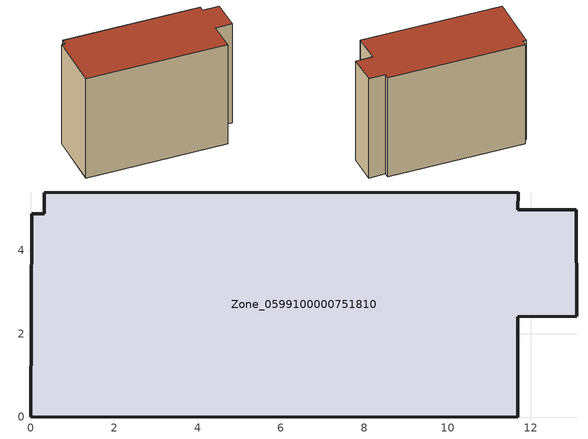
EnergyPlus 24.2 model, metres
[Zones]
Zone_0599100000751810
 floor ground (C_G): 11.69,0 0,0.01 0.01,4.88 0.32,4.88 0.31,5.39 11.69,5.4 11.69,4.97 13.09,4.98 13.1,2.42 11.69,2.41 z0
 wall outside (C_F): 11.69,4.97 11.69,5.4 0.31,5.39 0.32,4.88 0.01,4.88 0,0.01 11.69,0 11.69,2.41 13.1,2.42 13.09,4.98 11.69,4.97 z0:9.25
 roof outside (C_R): 0.32,4.88 0.01,4.88 0,0.01 11.69,0 11.69,2.41 13.1,2.42 13.09,4.98 11.69,4.97 11.69,5.4 0.31,5.39 z9.25
[BUILDING]
Pand.0599100000751810: North Axis=0; Terrain=City; Loads Convergence Tolerance Value=0.04; Temperature Convergence Tolerance Value=0.4; Solar Distribution=FullExterior; Maximum Number of Warmup Days=25; Minimum Number of Warmup Days=1
[Site:Location]
Rotterdam.The.Hague.AP_ZH_NLD Design_Conditions: Latitude=51.96; Longitude=4.45; Time Zone=1; Elevation=-4.5
[SITE:GROUNDTEMPERATURE:BUILDINGSURFACE]
18, 18, 18, 18, 18, 18, 18, 18, 18, 18, 18, 18
[MATERIAL] Thermal Absorptance=0.9; Solar Absorptance=0.7; Visible Absorptance=0.7
Name | Roughness | Thickness | Conductivity | Density | Specific Heat
G.TC.2006-2014 | MediumSmooth | 0.15 | 0.06 | 540 | 1210
F.TC.2006-2014 | Rough | 0.3 | 0.12 | 1920 | 840
R.TC.2006-2014 | MediumRough | 0.2 | 0.08 | 1500 | 1000
[CONSTRUCTION]
C_G: G.TC.2006-2014
C_F: F.TC.2006-2014
C_R: R.TC.2006-2014
[ZONE]
Zone_0599100000751810: Type=1; Multiplier=1; Ceiling Height=Autocalculate; Volume=Autocalculate; Floor Area=autocalculate; Part of Total Floor Area=Yes
[ZONEINFILTRATION:DESIGNFLOWRATE]
Infil_Zone_0599100000751810: Zone or ZoneList or Space or SpaceList=Zone_0599100000751810; Schedule=AlwaysOn; Design Flow Rate Calculation Method=Flow/Area; Flow Rate per Floor Area=0.0015; Constant Term Coefficient=1; Temperature Term Coefficient=0; Velocity Term Coefficient=0; Velocity Squared Term Coefficient=0
[HVACTEMPLATE:ZONE:IDEALLOADSAIRSYSTEM]
Zone_0599100000751810: Maximum Heating Supply Air Temperature=50; Minimum Cooling Supply Air Temperature=13; Maximum Heating Supply Air Humidity Ratio=0.0156; Minimum Cooling Supply Air Humidity Ratio=0.0077; Heating Limit=NoLimit; Cooling Limit=NoLimit; Dehumidification Control Type=ConstantSensibleHeatRatio; Cooling Sensible Heat Ratio=0.7; Dehumidification Setpoint=60; Humidification Control Type=None; Humidification Setpoint=30; Outdoor Air Method=None; Outdoor Air Flow Rate per Person=0.00944; Outdoor Air Flow Rate per Zone Floor Area=0; Outdoor Air Flow Rate per Zone=0; Demand Controlled Ventilation Type=None; Outdoor Air Economizer Type=NoEconomizer; Heat Recovery Type=None; Sensible Heat Recovery Effectiveness=0.7; Latent Heat Recovery Effectiveness=0.65
[ZONECONTROL:THERMOSTAT]
ThermostatControl_Zone_0599100000751810: Zone or ZoneList=Zone_0599100000751810; Control Type Schedule=DualSetpointControlType; Control 1=Thermostat_Zone_0599100000751810; Temperature Difference Between Cutout And Setpoint=0
[THERMOSTATSETPOINT:DUALSETPOINT]
Thermostat_Zone_0599100000751810: Heating Setpoint Temperature Schedule=HeatingSetpoint_Zone_0599100000751810; Cooling Setpoint Temperature Schedule=CoolingSetpoint_Zone_0599100000751810
[SCHEDULE:COMPACT]
HeatingSetpoint_Zone_0599100000751810: Through: 12/31, For: AllDays, Until: 24:00, 21
CoolingSetpoint_Zone_0599100000751810: Through: 12/31, For: AllDays, Until: 24:00, 24
DualSetpointControlType: Through: 12/31, For: AllDays, Until: 24:00, 4
AlwaysOn: Through: 12/31, For: AllDays, Until: 24:00, 1
